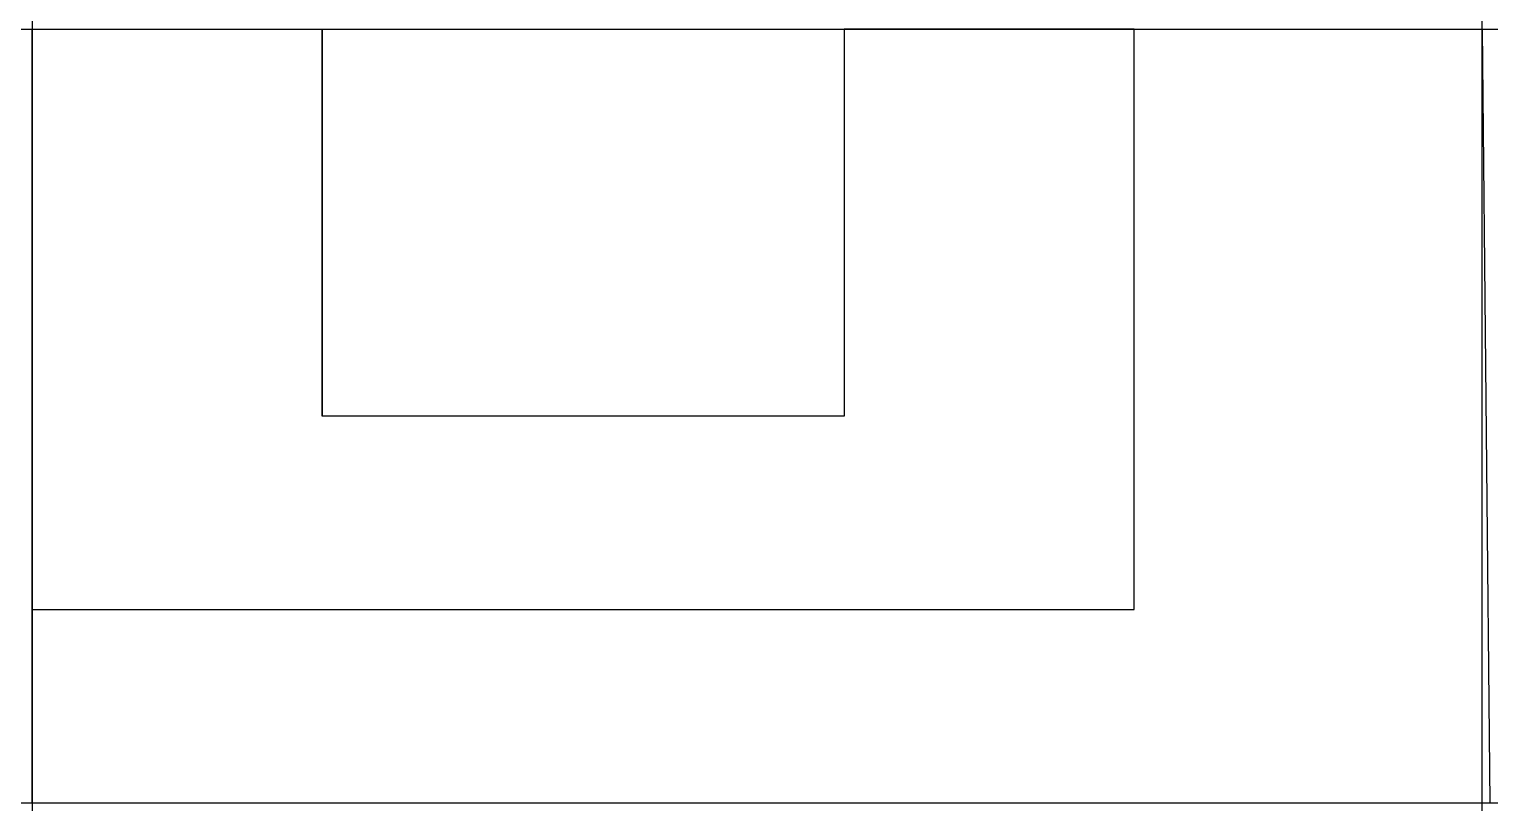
# Model space of a CAD drawing. Header units: inches. Extents: x 5 to 33.8, y 2.5 to 26.5.
# Drawn here: x 4.96 to 12.51, y 22.51 to 26.51 of the extents above.
import ezdxf

# ---------------------------------------------------------------- set-up
doc = ezdxf.new("R2010")
doc.units = ezdxf.units.IN
doc.header["$MEASUREMENT"] = 0

msp = doc.modelspace()

# ---------------------------------------------------------------- linework, layer by layer
for p, q in [((4.973, 22.509), (4.973, 26.509)), ((4.973, 26.509), (12.4729, 26.509)), ((6.473, 24.509), (6.473, 26.509)), ((6.473, 26.509), (6.473, 24.509)), ((10.673, 26.509), (9.173, 26.509)), ((9.173, 26.509), (9.173, 24.509)), ((10.673, 23.509), (10.673, 26.509)), ((12.4729, 26.509), (12.5123, 22.509)), ((9.173, 24.509), (6.473, 24.509)), ((4.973, 22.509), (4.973, 23.509)), ((4.973, 23.509), (10.673, 23.509)), ((4.9585, 22.509), (12.5123, 22.509))]:
    msp.add_line(p, q)
for p, direction in [((4.973, 26.509), (1, 0)), ((4.973, 5.9305), (0, -1)), ((12.473, 2.5309), (0, 1)), ((4.973, 22.509), (1, 0))]:
    msp.add_xline(p, direction)

doc.saveas('drawing.dxf')
